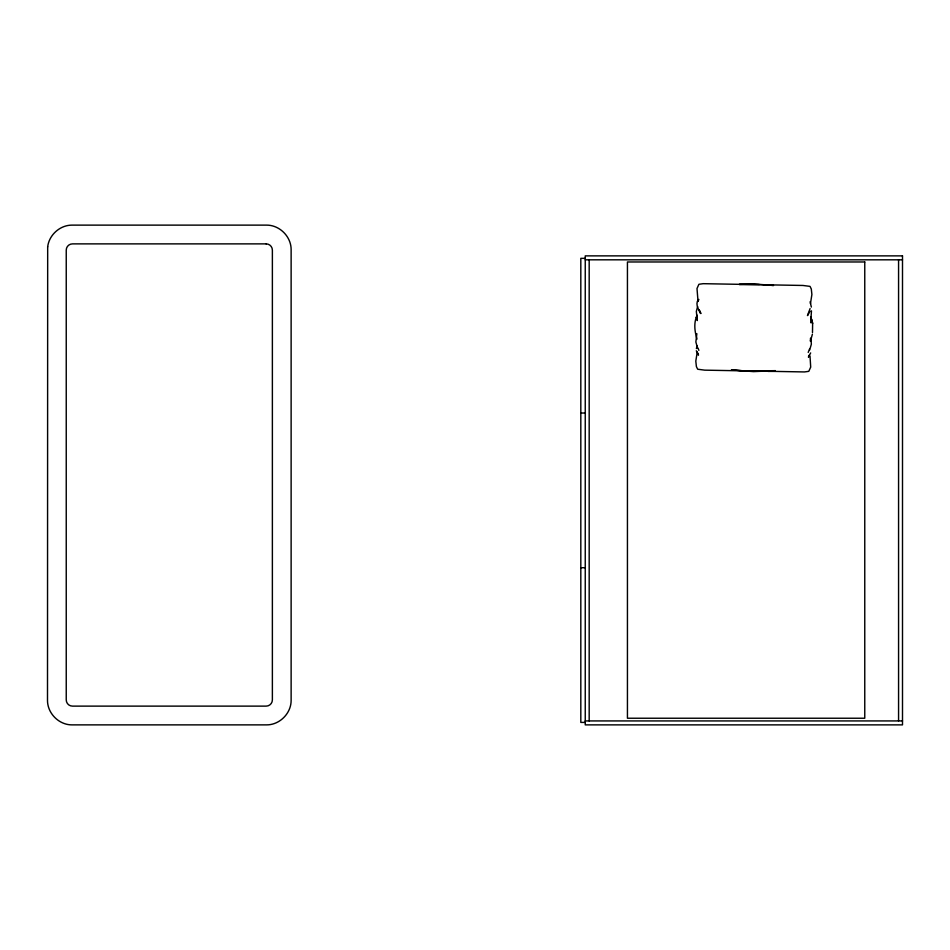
<?xml version="1.0" encoding="UTF-8"?>
<svg xmlns="http://www.w3.org/2000/svg" width="950" height="950" viewBox="0 0 950 950"><rect width="100%" height="100%" fill="white"/><g stroke="black" fill="none" stroke-linecap="round" stroke-linejoin="round"><path stroke-width="1.43" d="M810.504 338.164L810.409 341.24L812.393 334.234M810.694 322.703L811.466 310.84M696.849 333.688L695.863 341.988L697.49 347.854M810.469 303.572L811.894 294.5L811.3 289.002L810.018 286.377L802.964 285.463L703.202 283.682L698.903 284.288L697.003 288.515L698.024 301.447L698.856 299.428M811.347 307.064L810.148 301.684M812.488 332.571L812.63 323.012L810.789 317.193M696.231 317.597L697.003 315.044M810.089 308.548L807.476 315.59L810.089 311.137M696.314 317.229C693.69 324.354 694.889 332.037 697.003 339.103M696.362 348.555L697.193 345.836M808.212 352.414L809.459 349.173M698.286 299.582C695.044 304.178 698.464 309.486 700.839 313.571L699.01 309.878L700.566 313.203L699.485 310.603M810.659 352.925L808.426 357.2L809.258 355.181M697.609 306.648L696.338 311.446L697.3 320.566L697.205 317.442M809.673 349.98L811.359 344.173L810.979 338.758M739.159 284.406L754.241 284.002L773.478 285.451M739.421 284.489L759.311 284.537M585.247 258.329L580.818 258.329L580.818 722.416L585.247 722.416M585.247 259.813L902.5 259.813M580.818 413.024L585.247 413.024M580.818 567.72L585.247 567.72M585.247 720.931L902.5 720.931M745.893 371.011L775.366 370.666L753.469 371.616L731.453 369.835L742.936 370.832M763.289 284.691L773.431 285.487M696.291 350.764L698.499 355.134L697.241 352.046L695.804 361.119L696.398 366.605L697.692 369.229L704.734 370.156L804.496 371.937L808.794 371.331L810.706 367.104L810.006 356.012M698.036 348.163L698.867 350.36M810.825 317.324L812.559 323.534L810.956 317.193M898.569 259.813L898.569 720.931M589.178 259.813L589.178 720.931M47.678 246.846L47.5 700.494C47.5 713.414 58.959 724.874 71.868 724.874L266.748 724.874C279.668 724.874 291.127 713.414 291.127 700.494L291.127 249.506C291.127 236.586 279.668 225.126 266.748 225.126L71.868 225.126C59.897 225.174 49.056 234.971 47.678 246.846M775.01 371.272L767.921 371.343L774.974 371.284M266.131 243.877L72.485 243.877A6.246 6.246 0 0 0 66.239 250.123L66.239 699.877A6.246 6.246 0 0 0 72.485 706.123L266.131 706.123A6.246 6.246 0 0 0 272.377 699.877L272.377 250.123A6.246 6.246 0 0 0 266.131 243.877M902.5 255.871L585.247 255.871L585.247 724.874L902.5 724.874L902.5 255.871M864.761 261.974L627.439 261.974L627.439 718.236L864.761 718.236L864.761 261.974"/></g></svg>
